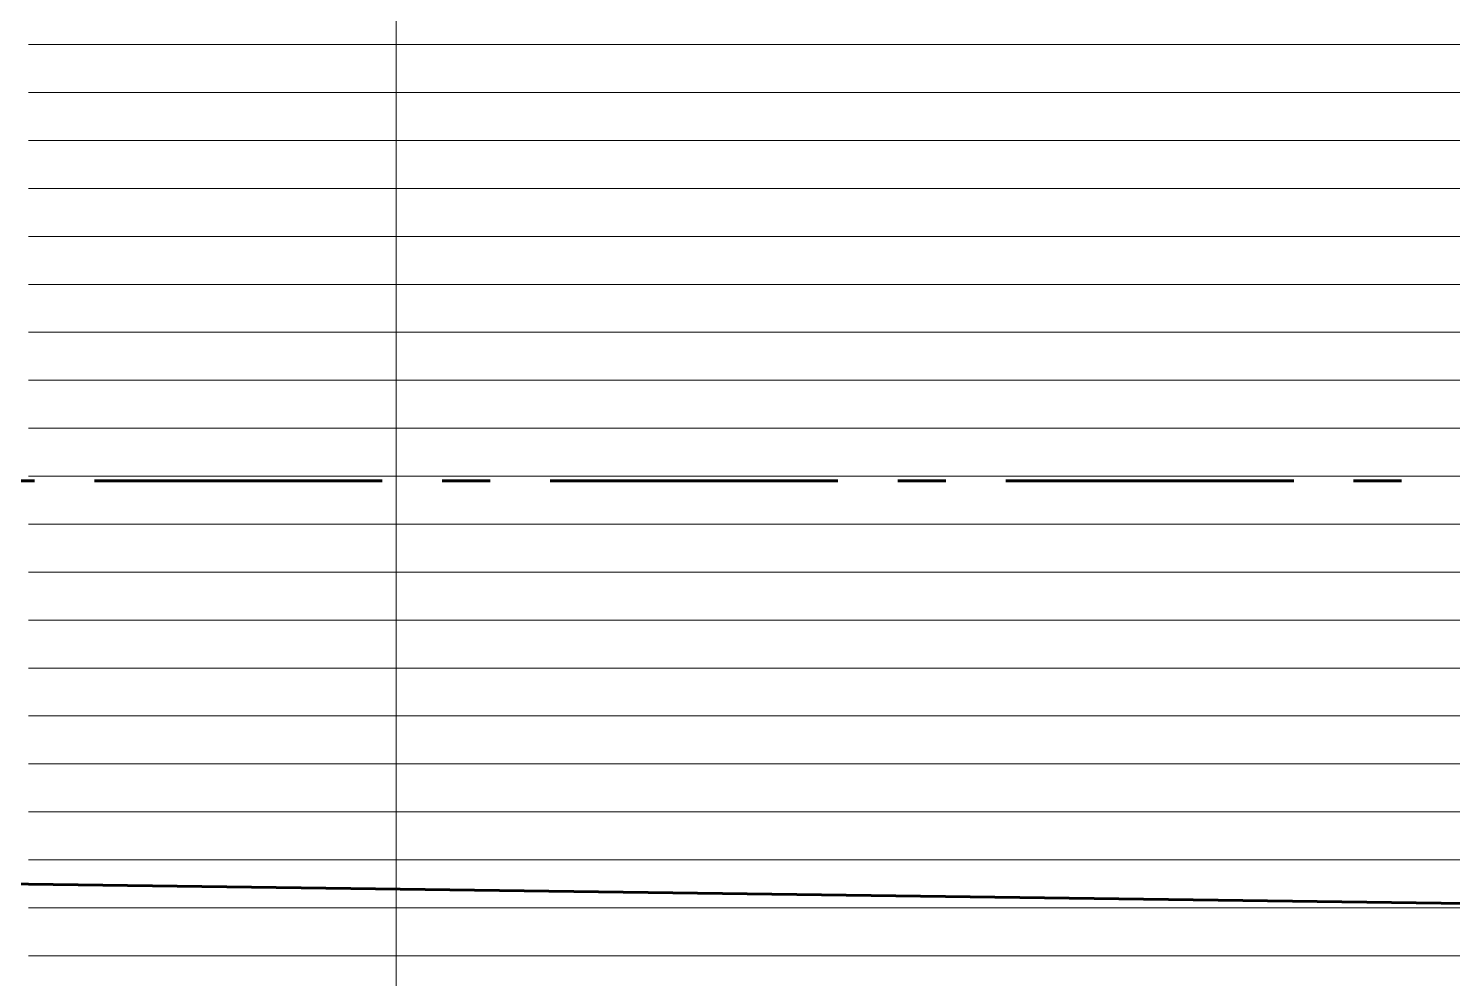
# Model space of a CAD drawing. Header units: metres. Extents: x 48 to 635, y -15 to 39.
# Drawn here: x 65.493 to 68.461, y 15.008 to 16.989 of the extents above; entities that cross this region are included whole.
import ezdxf

# ---------------------------------------------------------------- set-up
doc = ezdxf.new("R2010")
doc.units = ezdxf.units.M
doc.header["$MEASUREMENT"] = 0
doc.linetypes.add('Linea punta', pattern=[0.85, 0.6, -0.125, 0, -0.125])
doc.linetypes.add('Wipeout_Contour', pattern=[1, 0, -1])
for name, color, linetype in [('Marker - Section', 7, 'Continuous'), ('Shell - Roof', 7, 'Continuous'), ('Structural - Bearing', 7, 'Continuous')]:
    doc.layers.add(name, color=color, linetype=linetype)

# ---------------------------------------------------------------- blocks, each defined once
blk = doc.blocks.new('*X19')
at = {"layer": 'Shell - Roof', "color": 23, "linetype": 'Continuous', "lineweight": 13, "true_color": 0xbf8080}
for p, q in [((65.7388, 16.9551), (65.4926, 16.9551)), ((65.7388, 16.9551), (65.4926, 16.9551)), ((65.985, 16.9551), (65.7388, 16.9551)), ((65.985, 16.9551), (65.7388, 16.9551)), ((66.2312, 16.9551), (65.985, 16.9551)), ((66.2312, 16.9551), (65.985, 16.9551)), ((66.259, 16.9551), (66.2312, 16.9551)), ((66.259, 16.9551), (66.2312, 16.9551)), ((65.7388, 16.8551), (65.4926, 16.8551)), ((65.7388, 16.8551), (65.4926, 16.8551)), ((65.985, 16.8551), (65.7388, 16.8551)), ((65.985, 16.8551), (65.7388, 16.8551)), ((66.2312, 16.8551), (65.985, 16.8551)), ((66.2312, 16.8551), (65.985, 16.8551)), ((66.259, 16.8551), (66.2312, 16.8551)), ((66.259, 16.8551), (66.2312, 16.8551)), ((65.7388, 16.7551), (65.4926, 16.7551)), ((65.7388, 16.7551), (65.4926, 16.7551)), ((65.985, 16.7551), (65.7388, 16.7551)), ((65.985, 16.7551), (65.7388, 16.7551)), ((66.2312, 16.7551), (65.985, 16.7551)), ((66.2312, 16.7551), (65.985, 16.7551)), ((66.259, 16.7551), (66.2312, 16.7551)), ((66.259, 16.7551), (66.2312, 16.7551)), ((65.7388, 16.6551), (65.4926, 16.6551)), ((65.7388, 16.6551), (65.4926, 16.6551)), ((65.985, 16.6551), (65.7388, 16.6551)), ((65.985, 16.6551), (65.7388, 16.6551)), ((66.2312, 16.6551), (65.985, 16.6551)), ((66.2312, 16.6551), (65.985, 16.6551)), ((66.259, 16.6551), (66.2312, 16.6551)), ((66.259, 16.6551), (66.2312, 16.6551)), ((65.7388, 16.5551), (65.4926, 16.5551)), ((65.7388, 16.5551), (65.4926, 16.5551)), ((65.985, 16.5551), (65.7388, 16.5551)), ((65.985, 16.5551), (65.7388, 16.5551)), ((66.2312, 16.5551), (65.985, 16.5551)), ((66.2312, 16.5551), (65.985, 16.5551)), ((66.259, 16.5551), (66.2312, 16.5551)), ((66.259, 16.5551), (66.2312, 16.5551)), ((65.7388, 16.4551), (65.4926, 16.4551)), ((65.7388, 16.4551), (65.4926, 16.4551)), ((65.985, 16.4551), (65.7388, 16.4551)), ((65.985, 16.4551), (65.7388, 16.4551)), ((66.2312, 16.4551), (65.985, 16.4551)), ((66.2312, 16.4551), (65.985, 16.4551)), ((66.259, 16.4551), (66.2312, 16.4551)), ((66.259, 16.4551), (66.2312, 16.4551)), ((65.7388, 16.3551), (65.4926, 16.3551)), ((65.7388, 16.3551), (65.4926, 16.3551)), ((65.985, 16.3551), (65.7388, 16.3551)), ((65.985, 16.3551), (65.7388, 16.3551)), ((66.2312, 16.3551), (65.985, 16.3551)), ((66.2312, 16.3551), (65.985, 16.3551)), ((66.259, 16.3551), (66.2312, 16.3551)), ((66.259, 16.3551), (66.2312, 16.3551)), ((65.7388, 16.2551), (65.4926, 16.2551)), ((65.7388, 16.2551), (65.4926, 16.2551)), ((65.985, 16.2551), (65.7388, 16.2551)), ((65.985, 16.2551), (65.7388, 16.2551)), ((66.2312, 16.2551), (65.985, 16.2551)), ((66.2312, 16.2551), (65.985, 16.2551)), ((66.259, 16.2551), (66.2312, 16.2551)), ((66.259, 16.2551), (66.2312, 16.2551)), ((65.7388, 16.1551), (65.4926, 16.1551)), ((65.7388, 16.1551), (65.4926, 16.1551)), ((65.985, 16.1551), (65.7388, 16.1551)), ((65.985, 16.1551), (65.7388, 16.1551)), ((66.2312, 16.1551), (65.985, 16.1551)), ((66.2312, 16.1551), (65.985, 16.1551)), ((66.259, 16.1551), (66.2312, 16.1551)), ((66.259, 16.1551), (66.2312, 16.1551)), ((65.7388, 16.0551), (65.4926, 16.0551)), ((65.7388, 16.0551), (65.4926, 16.0551)), ((65.985, 16.0551), (65.7388, 16.0551)), ((65.985, 16.0551), (65.7388, 16.0551)), ((66.2312, 16.0551), (65.985, 16.0551)), ((66.2312, 16.0551), (65.985, 16.0551)), ((66.259, 16.0551), (66.2312, 16.0551)), ((66.259, 16.0551), (66.2312, 16.0551)), ((65.7388, 15.9551), (65.4926, 15.9551)), ((65.7388, 15.9551), (65.4926, 15.9551)), ((65.985, 15.9551), (65.7388, 15.9551)), ((65.985, 15.9551), (65.7388, 15.9551)), ((66.2312, 15.9551), (65.985, 15.9551)), ((66.2312, 15.9551), (65.985, 15.9551)), ((66.259, 15.9551), (66.2312, 15.9551)), ((66.259, 15.9551), (66.2312, 15.9551)), ((65.7388, 15.8551), (65.4926, 15.8551)), ((65.7388, 15.8551), (65.4926, 15.8551)), ((65.985, 15.8551), (65.7388, 15.8551)), ((65.985, 15.8551), (65.7388, 15.8551)), ((66.2312, 15.8551), (65.985, 15.8551)), ((66.2312, 15.8551), (65.985, 15.8551)), ((66.259, 15.8551), (66.2312, 15.8551)), ((66.259, 15.8551), (66.2312, 15.8551)), ((65.7388, 15.7551), (65.4926, 15.7551)), ((65.7388, 15.7551), (65.4926, 15.7551)), ((65.985, 15.7551), (65.7388, 15.7551)), ((65.985, 15.7551), (65.7388, 15.7551)), ((66.2312, 15.7551), (65.985, 15.7551)), ((66.2312, 15.7551), (65.985, 15.7551)), ((66.259, 15.7551), (66.2312, 15.7551)), ((66.259, 15.7551), (66.2312, 15.7551)), ((65.7388, 15.6551), (65.4926, 15.6551)), ((65.7388, 15.6551), (65.4926, 15.6551)), ((65.985, 15.6551), (65.7388, 15.6551)), ((65.985, 15.6551), (65.7388, 15.6551)), ((66.2312, 15.6551), (65.985, 15.6551)), ((66.2312, 15.6551), (65.985, 15.6551)), ((66.259, 15.6551), (66.2312, 15.6551)), ((66.259, 15.6551), (66.2312, 15.6551)), ((65.7388, 15.5551), (65.4926, 15.5551)), ((65.7388, 15.5551), (65.4926, 15.5551)), ((65.985, 15.5551), (65.7388, 15.5551)), ((65.985, 15.5551), (65.7388, 15.5551)), ((66.2312, 15.5551), (65.985, 15.5551)), ((66.2312, 15.5551), (65.985, 15.5551)), ((66.259, 15.5551), (66.2312, 15.5551)), ((66.259, 15.5551), (66.2312, 15.5551)), ((65.7388, 15.4551), (65.4926, 15.4551)), ((65.7388, 15.4551), (65.4926, 15.4551)), ((65.985, 15.4551), (65.7388, 15.4551)), ((65.985, 15.4551), (65.7388, 15.4551)), ((66.2312, 15.4551), (65.985, 15.4551)), ((66.2312, 15.4551), (65.985, 15.4551)), ((66.259, 15.4551), (66.2312, 15.4551)), ((66.259, 15.4551), (66.2312, 15.4551)), ((65.7388, 15.3551), (65.4926, 15.3551)), ((65.7388, 15.3551), (65.4926, 15.3551)), ((65.985, 15.3551), (65.7388, 15.3551)), ((65.985, 15.3551), (65.7388, 15.3551)), ((66.2312, 15.3551), (65.985, 15.3551)), ((66.2312, 15.3551), (65.985, 15.3551)), ((66.259, 15.3551), (66.2312, 15.3551)), ((66.259, 15.3551), (66.2312, 15.3551)), ((65.7388, 15.2551), (65.4926, 15.2551)), ((65.7388, 15.2551), (65.4926, 15.2551)), ((65.985, 15.2551), (65.7388, 15.2551)), ((65.985, 15.2551), (65.7388, 15.2551)), ((66.2312, 15.2551), (65.985, 15.2551)), ((66.2312, 15.2551), (65.985, 15.2551)), ((66.259, 15.2551), (66.2312, 15.2551)), ((66.259, 15.2551), (66.2312, 15.2551)), ((65.7388, 15.1551), (65.4926, 15.1551)), ((65.7388, 15.1551), (65.4926, 15.1551)), ((65.985, 15.1551), (65.7388, 15.1551)), ((65.985, 15.1551), (65.7388, 15.1551)), ((66.2312, 15.1551), (65.985, 15.1551)), ((66.2312, 15.1551), (65.985, 15.1551)), ((66.259, 15.1551), (66.2312, 15.1551)), ((66.259, 15.1551), (66.2312, 15.1551)), ((65.7388, 15.0551), (65.4926, 15.0551)), ((65.7388, 15.0551), (65.4926, 15.0551)), ((65.985, 15.0551), (65.7388, 15.0551)), ((65.985, 15.0551), (65.7388, 15.0551)), ((66.2312, 15.0551), (65.985, 15.0551)), ((66.2312, 15.0551), (65.985, 15.0551)), ((66.259, 15.0551), (66.2312, 15.0551)), ((66.259, 15.0551), (66.2312, 15.0551))]:
    blk.add_line(p, q, dxfattribs=at)
blk = doc.blocks.new('*X20')
at = {"layer": 'Shell - Roof', "color": 23, "linetype": 'Continuous', "lineweight": 13, "true_color": 0xbf8080}
for p, q in [((66.259, 16.9551), (66.4774, 16.9551)), ((66.259, 16.9551), (66.4774, 16.9551)), ((66.4774, 16.9551), (66.7236, 16.9551)), ((66.4774, 16.9551), (66.7236, 16.9551)), ((66.7236, 16.9551), (66.9698, 16.9551)), ((66.7236, 16.9551), (66.9698, 16.9551)), ((66.9698, 16.9551), (67.216, 16.9551)), ((66.9698, 16.9551), (67.216, 16.9551)), ((67.216, 16.9551), (67.4622, 16.9551)), ((67.216, 16.9551), (67.4622, 16.9551)), ((67.4622, 16.9551), (67.7084, 16.9551)), ((67.4622, 16.9551), (67.7084, 16.9551)), ((67.7084, 16.9551), (67.9546, 16.9551)), ((67.7084, 16.9551), (67.9546, 16.9551)), ((67.9546, 16.9551), (68.2008, 16.9551)), ((67.9546, 16.9551), (68.2008, 16.9551)), ((68.2008, 16.9551), (68.447, 16.9551)), ((68.2008, 16.9551), (68.447, 16.9551)), ((68.447, 16.9551), (68.6932, 16.9551)), ((68.447, 16.9551), (68.6932, 16.9551)), ((66.259, 16.8551), (66.4774, 16.8551)), ((66.259, 16.8551), (66.4774, 16.8551)), ((66.4774, 16.8551), (66.7236, 16.8551)), ((66.4774, 16.8551), (66.7236, 16.8551)), ((66.7236, 16.8551), (66.9698, 16.8551)), ((66.7236, 16.8551), (66.9698, 16.8551)), ((66.9698, 16.8551), (67.216, 16.8551)), ((66.9698, 16.8551), (67.216, 16.8551)), ((67.216, 16.8551), (67.4622, 16.8551)), ((67.216, 16.8551), (67.4622, 16.8551)), ((67.4622, 16.8551), (67.7084, 16.8551)), ((67.4622, 16.8551), (67.7084, 16.8551)), ((67.7084, 16.8551), (67.9546, 16.8551)), ((67.7084, 16.8551), (67.9546, 16.8551)), ((67.9546, 16.8551), (68.2008, 16.8551)), ((67.9546, 16.8551), (68.2008, 16.8551)), ((68.2008, 16.8551), (68.447, 16.8551)), ((68.2008, 16.8551), (68.447, 16.8551)), ((68.447, 16.8551), (68.6932, 16.8551)), ((68.447, 16.8551), (68.6932, 16.8551)), ((66.259, 16.7551), (66.4774, 16.7551)), ((66.259, 16.7551), (66.4774, 16.7551)), ((66.4774, 16.7551), (66.7236, 16.7551)), ((66.4774, 16.7551), (66.7236, 16.7551)), ((66.7236, 16.7551), (66.9698, 16.7551)), ((66.7236, 16.7551), (66.9698, 16.7551)), ((66.9698, 16.7551), (67.216, 16.7551)), ((66.9698, 16.7551), (67.216, 16.7551)), ((67.216, 16.7551), (67.4622, 16.7551)), ((67.216, 16.7551), (67.4622, 16.7551)), ((67.4622, 16.7551), (67.7084, 16.7551)), ((67.4622, 16.7551), (67.7084, 16.7551)), ((67.7084, 16.7551), (67.9546, 16.7551)), ((67.7084, 16.7551), (67.9546, 16.7551)), ((67.9546, 16.7551), (68.2008, 16.7551)), ((67.9546, 16.7551), (68.2008, 16.7551)), ((68.2008, 16.7551), (68.447, 16.7551)), ((68.2008, 16.7551), (68.447, 16.7551)), ((68.447, 16.7551), (68.6932, 16.7551)), ((68.447, 16.7551), (68.6932, 16.7551)), ((66.259, 16.6551), (66.4774, 16.6551)), ((66.259, 16.6551), (66.4774, 16.6551)), ((66.4774, 16.6551), (66.7236, 16.6551)), ((66.4774, 16.6551), (66.7236, 16.6551)), ((66.7236, 16.6551), (66.9698, 16.6551)), ((66.7236, 16.6551), (66.9698, 16.6551)), ((66.9698, 16.6551), (67.216, 16.6551)), ((66.9698, 16.6551), (67.216, 16.6551)), ((67.216, 16.6551), (67.4622, 16.6551)), ((67.216, 16.6551), (67.4622, 16.6551)), ((67.4622, 16.6551), (67.7084, 16.6551)), ((67.4622, 16.6551), (67.7084, 16.6551)), ((67.7084, 16.6551), (67.9546, 16.6551)), ((67.7084, 16.6551), (67.9546, 16.6551)), ((67.9546, 16.6551), (68.2008, 16.6551)), ((67.9546, 16.6551), (68.2008, 16.6551)), ((68.2008, 16.6551), (68.447, 16.6551)), ((68.2008, 16.6551), (68.447, 16.6551)), ((68.447, 16.6551), (68.6932, 16.6551)), ((68.447, 16.6551), (68.6932, 16.6551)), ((66.259, 16.5551), (66.4774, 16.5551)), ((66.259, 16.5551), (66.4774, 16.5551)), ((66.4774, 16.5551), (66.7236, 16.5551)), ((66.4774, 16.5551), (66.7236, 16.5551)), ((66.7236, 16.5551), (66.9698, 16.5551)), ((66.7236, 16.5551), (66.9698, 16.5551)), ((66.9698, 16.5551), (67.216, 16.5551)), ((66.9698, 16.5551), (67.216, 16.5551)), ((67.216, 16.5551), (67.4622, 16.5551)), ((67.216, 16.5551), (67.4622, 16.5551)), ((67.4622, 16.5551), (67.7084, 16.5551)), ((67.4622, 16.5551), (67.7084, 16.5551)), ((67.7084, 16.5551), (67.9546, 16.5551)), ((67.7084, 16.5551), (67.9546, 16.5551)), ((67.9546, 16.5551), (68.2008, 16.5551)), ((67.9546, 16.5551), (68.2008, 16.5551)), ((68.2008, 16.5551), (68.447, 16.5551)), ((68.2008, 16.5551), (68.447, 16.5551)), ((68.447, 16.5551), (68.6932, 16.5551)), ((68.447, 16.5551), (68.6932, 16.5551)), ((66.259, 16.4551), (66.4774, 16.4551)), ((66.259, 16.4551), (66.4774, 16.4551)), ((66.4774, 16.4551), (66.7236, 16.4551)), ((66.4774, 16.4551), (66.7236, 16.4551)), ((66.7236, 16.4551), (66.9698, 16.4551)), ((66.7236, 16.4551), (66.9698, 16.4551)), ((66.9698, 16.4551), (67.216, 16.4551)), ((66.9698, 16.4551), (67.216, 16.4551)), ((67.216, 16.4551), (67.4622, 16.4551)), ((67.216, 16.4551), (67.4622, 16.4551)), ((67.4622, 16.4551), (67.7084, 16.4551)), ((67.4622, 16.4551), (67.7084, 16.4551)), ((67.7084, 16.4551), (67.9546, 16.4551)), ((67.7084, 16.4551), (67.9546, 16.4551)), ((67.9546, 16.4551), (68.2008, 16.4551)), ((67.9546, 16.4551), (68.2008, 16.4551)), ((68.2008, 16.4551), (68.447, 16.4551)), ((68.2008, 16.4551), (68.447, 16.4551)), ((68.447, 16.4551), (68.6932, 16.4551)), ((68.447, 16.4551), (68.6932, 16.4551)), ((66.259, 16.3551), (66.4774, 16.3551)), ((66.259, 16.3551), (66.4774, 16.3551)), ((66.4774, 16.3551), (66.7236, 16.3551)), ((66.4774, 16.3551), (66.7236, 16.3551)), ((66.7236, 16.3551), (66.9698, 16.3551)), ((66.7236, 16.3551), (66.9698, 16.3551)), ((66.9698, 16.3551), (67.216, 16.3551)), ((66.9698, 16.3551), (67.216, 16.3551)), ((67.216, 16.3551), (67.4622, 16.3551)), ((67.216, 16.3551), (67.4622, 16.3551)), ((67.4622, 16.3551), (67.7084, 16.3551)), ((67.4622, 16.3551), (67.7084, 16.3551)), ((67.7084, 16.3551), (67.9546, 16.3551)), ((67.7084, 16.3551), (67.9546, 16.3551)), ((67.9546, 16.3551), (68.2008, 16.3551)), ((67.9546, 16.3551), (68.2008, 16.3551)), ((68.2008, 16.3551), (68.447, 16.3551)), ((68.2008, 16.3551), (68.447, 16.3551)), ((68.447, 16.3551), (68.6932, 16.3551)), ((68.447, 16.3551), (68.6932, 16.3551)), ((66.259, 16.2551), (66.4774, 16.2551)), ((66.259, 16.2551), (66.4774, 16.2551)), ((66.4774, 16.2551), (66.7236, 16.2551)), ((66.4774, 16.2551), (66.7236, 16.2551)), ((66.7236, 16.2551), (66.9698, 16.2551)), ((66.7236, 16.2551), (66.9698, 16.2551)), ((66.9698, 16.2551), (67.216, 16.2551)), ((66.9698, 16.2551), (67.216, 16.2551)), ((67.216, 16.2551), (67.4622, 16.2551)), ((67.216, 16.2551), (67.4622, 16.2551)), ((67.4622, 16.2551), (67.7084, 16.2551)), ((67.4622, 16.2551), (67.7084, 16.2551)), ((67.7084, 16.2551), (67.9546, 16.2551)), ((67.7084, 16.2551), (67.9546, 16.2551)), ((67.9546, 16.2551), (68.2008, 16.2551)), ((67.9546, 16.2551), (68.2008, 16.2551)), ((68.2008, 16.2551), (68.447, 16.2551)), ((68.2008, 16.2551), (68.447, 16.2551)), ((68.447, 16.2551), (68.6932, 16.2551)), ((68.447, 16.2551), (68.6932, 16.2551)), ((66.259, 16.1551), (66.4774, 16.1551)), ((66.259, 16.1551), (66.4774, 16.1551)), ((66.4774, 16.1551), (66.7236, 16.1551)), ((66.4774, 16.1551), (66.7236, 16.1551)), ((66.7236, 16.1551), (66.9698, 16.1551)), ((66.7236, 16.1551), (66.9698, 16.1551)), ((66.9698, 16.1551), (67.216, 16.1551)), ((66.9698, 16.1551), (67.216, 16.1551)), ((67.216, 16.1551), (67.4622, 16.1551)), ((67.216, 16.1551), (67.4622, 16.1551)), ((67.4622, 16.1551), (67.7084, 16.1551)), ((67.4622, 16.1551), (67.7084, 16.1551)), ((67.7084, 16.1551), (67.9546, 16.1551)), ((67.7084, 16.1551), (67.9546, 16.1551)), ((67.9546, 16.1551), (68.2008, 16.1551)), ((67.9546, 16.1551), (68.2008, 16.1551)), ((68.2008, 16.1551), (68.447, 16.1551)), ((68.2008, 16.1551), (68.447, 16.1551)), ((68.447, 16.1551), (68.6932, 16.1551)), ((68.447, 16.1551), (68.6932, 16.1551)), ((66.259, 16.0551), (66.4774, 16.0551)), ((66.259, 16.0551), (66.4774, 16.0551)), ((66.4774, 16.0551), (66.7236, 16.0551)), ((66.4774, 16.0551), (66.7236, 16.0551)), ((66.7236, 16.0551), (66.9698, 16.0551)), ((66.7236, 16.0551), (66.9698, 16.0551)), ((66.9698, 16.0551), (67.216, 16.0551)), ((66.9698, 16.0551), (67.216, 16.0551)), ((67.216, 16.0551), (67.4622, 16.0551)), ((67.216, 16.0551), (67.4622, 16.0551)), ((67.4622, 16.0551), (67.7084, 16.0551)), ((67.4622, 16.0551), (67.7084, 16.0551)), ((67.7084, 16.0551), (67.9546, 16.0551)), ((67.7084, 16.0551), (67.9546, 16.0551)), ((67.9546, 16.0551), (68.2008, 16.0551)), ((67.9546, 16.0551), (68.2008, 16.0551)), ((68.2008, 16.0551), (68.447, 16.0551)), ((68.2008, 16.0551), (68.447, 16.0551)), ((68.447, 16.0551), (68.6932, 16.0551)), ((68.447, 16.0551), (68.6932, 16.0551)), ((66.259, 15.9551), (66.4774, 15.9551)), ((66.259, 15.9551), (66.4774, 15.9551)), ((66.4774, 15.9551), (66.7236, 15.9551)), ((66.4774, 15.9551), (66.7236, 15.9551)), ((66.7236, 15.9551), (66.9698, 15.9551)), ((66.7236, 15.9551), (66.9698, 15.9551)), ((66.9698, 15.9551), (67.216, 15.9551)), ((66.9698, 15.9551), (67.216, 15.9551)), ((67.216, 15.9551), (67.4622, 15.9551)), ((67.216, 15.9551), (67.4622, 15.9551)), ((67.4622, 15.9551), (67.7084, 15.9551)), ((67.4622, 15.9551), (67.7084, 15.9551)), ((67.7084, 15.9551), (67.9546, 15.9551)), ((67.7084, 15.9551), (67.9546, 15.9551)), ((67.9546, 15.9551), (68.2008, 15.9551)), ((67.9546, 15.9551), (68.2008, 15.9551)), ((68.2008, 15.9551), (68.447, 15.9551)), ((68.2008, 15.9551), (68.447, 15.9551)), ((68.447, 15.9551), (68.6932, 15.9551)), ((68.447, 15.9551), (68.6932, 15.9551)), ((66.259, 15.8551), (66.4774, 15.8551)), ((66.259, 15.8551), (66.4774, 15.8551)), ((66.4774, 15.8551), (66.7236, 15.8551)), ((66.4774, 15.8551), (66.7236, 15.8551)), ((66.7236, 15.8551), (66.9698, 15.8551)), ((66.7236, 15.8551), (66.9698, 15.8551)), ((66.9698, 15.8551), (67.216, 15.8551)), ((66.9698, 15.8551), (67.216, 15.8551)), ((67.216, 15.8551), (67.4622, 15.8551)), ((67.216, 15.8551), (67.4622, 15.8551)), ((67.4622, 15.8551), (67.7084, 15.8551)), ((67.4622, 15.8551), (67.7084, 15.8551)), ((67.7084, 15.8551), (67.9546, 15.8551)), ((67.7084, 15.8551), (67.9546, 15.8551)), ((67.9546, 15.8551), (68.2008, 15.8551)), ((67.9546, 15.8551), (68.2008, 15.8551)), ((68.2008, 15.8551), (68.447, 15.8551)), ((68.2008, 15.8551), (68.447, 15.8551)), ((68.447, 15.8551), (68.6932, 15.8551)), ((68.447, 15.8551), (68.6932, 15.8551)), ((66.259, 15.7551), (66.4774, 15.7551)), ((66.259, 15.7551), (66.4774, 15.7551)), ((66.4774, 15.7551), (66.7236, 15.7551)), ((66.4774, 15.7551), (66.7236, 15.7551)), ((66.7236, 15.7551), (66.9698, 15.7551)), ((66.7236, 15.7551), (66.9698, 15.7551)), ((66.9698, 15.7551), (67.216, 15.7551)), ((66.9698, 15.7551), (67.216, 15.7551)), ((67.216, 15.7551), (67.4622, 15.7551)), ((67.216, 15.7551), (67.4622, 15.7551)), ((67.4622, 15.7551), (67.7084, 15.7551)), ((67.4622, 15.7551), (67.7084, 15.7551)), ((67.7084, 15.7551), (67.9546, 15.7551)), ((67.7084, 15.7551), (67.9546, 15.7551)), ((67.9546, 15.7551), (68.2008, 15.7551)), ((67.9546, 15.7551), (68.2008, 15.7551)), ((68.2008, 15.7551), (68.447, 15.7551)), ((68.2008, 15.7551), (68.447, 15.7551)), ((68.447, 15.7551), (68.6932, 15.7551)), ((68.447, 15.7551), (68.6932, 15.7551)), ((66.259, 15.6551), (66.4774, 15.6551)), ((66.259, 15.6551), (66.4774, 15.6551)), ((66.4774, 15.6551), (66.7236, 15.6551)), ((66.4774, 15.6551), (66.7236, 15.6551)), ((66.7236, 15.6551), (66.9698, 15.6551)), ((66.7236, 15.6551), (66.9698, 15.6551)), ((66.9698, 15.6551), (67.216, 15.6551)), ((66.9698, 15.6551), (67.216, 15.6551)), ((67.216, 15.6551), (67.4622, 15.6551)), ((67.216, 15.6551), (67.4622, 15.6551)), ((67.4622, 15.6551), (67.7084, 15.6551)), ((67.4622, 15.6551), (67.7084, 15.6551)), ((67.7084, 15.6551), (67.9546, 15.6551)), ((67.7084, 15.6551), (67.9546, 15.6551)), ((67.9546, 15.6551), (68.2008, 15.6551)), ((67.9546, 15.6551), (68.2008, 15.6551)), ((68.2008, 15.6551), (68.447, 15.6551)), ((68.2008, 15.6551), (68.447, 15.6551)), ((68.447, 15.6551), (68.6932, 15.6551)), ((68.447, 15.6551), (68.6932, 15.6551)), ((66.259, 15.5551), (66.4774, 15.5551)), ((66.259, 15.5551), (66.4774, 15.5551)), ((66.4774, 15.5551), (66.7236, 15.5551)), ((66.4774, 15.5551), (66.7236, 15.5551)), ((66.7236, 15.5551), (66.9698, 15.5551)), ((66.7236, 15.5551), (66.9698, 15.5551)), ((66.9698, 15.5551), (67.216, 15.5551)), ((66.9698, 15.5551), (67.216, 15.5551)), ((67.216, 15.5551), (67.4622, 15.5551)), ((67.216, 15.5551), (67.4622, 15.5551)), ((67.4622, 15.5551), (67.7084, 15.5551)), ((67.4622, 15.5551), (67.7084, 15.5551)), ((67.7084, 15.5551), (67.9546, 15.5551)), ((67.7084, 15.5551), (67.9546, 15.5551)), ((67.9546, 15.5551), (68.2008, 15.5551)), ((67.9546, 15.5551), (68.2008, 15.5551)), ((68.2008, 15.5551), (68.447, 15.5551)), ((68.2008, 15.5551), (68.447, 15.5551)), ((68.447, 15.5551), (68.6932, 15.5551)), ((68.447, 15.5551), (68.6932, 15.5551)), ((66.259, 15.4551), (66.4774, 15.4551)), ((66.259, 15.4551), (66.4774, 15.4551)), ((66.4774, 15.4551), (66.7236, 15.4551)), ((66.4774, 15.4551), (66.7236, 15.4551)), ((66.7236, 15.4551), (66.9698, 15.4551)), ((66.7236, 15.4551), (66.9698, 15.4551)), ((66.9698, 15.4551), (67.216, 15.4551)), ((66.9698, 15.4551), (67.216, 15.4551)), ((67.216, 15.4551), (67.4622, 15.4551)), ((67.216, 15.4551), (67.4622, 15.4551)), ((67.4622, 15.4551), (67.7084, 15.4551)), ((67.4622, 15.4551), (67.7084, 15.4551)), ((67.7084, 15.4551), (67.9546, 15.4551)), ((67.7084, 15.4551), (67.9546, 15.4551)), ((67.9546, 15.4551), (68.2008, 15.4551)), ((67.9546, 15.4551), (68.2008, 15.4551)), ((68.2008, 15.4551), (68.447, 15.4551)), ((68.2008, 15.4551), (68.447, 15.4551)), ((68.447, 15.4551), (68.6932, 15.4551)), ((68.447, 15.4551), (68.6932, 15.4551)), ((66.259, 15.3551), (66.4774, 15.3551)), ((66.259, 15.3551), (66.4774, 15.3551)), ((66.4774, 15.3551), (66.7236, 15.3551)), ((66.4774, 15.3551), (66.7236, 15.3551)), ((66.7236, 15.3551), (66.9698, 15.3551)), ((66.7236, 15.3551), (66.9698, 15.3551)), ((66.9698, 15.3551), (67.216, 15.3551)), ((66.9698, 15.3551), (67.216, 15.3551)), ((67.216, 15.3551), (67.4622, 15.3551)), ((67.216, 15.3551), (67.4622, 15.3551)), ((67.4622, 15.3551), (67.7084, 15.3551)), ((67.4622, 15.3551), (67.7084, 15.3551)), ((67.7084, 15.3551), (67.9546, 15.3551)), ((67.7084, 15.3551), (67.9546, 15.3551)), ((67.9546, 15.3551), (68.2008, 15.3551)), ((67.9546, 15.3551), (68.2008, 15.3551)), ((68.2008, 15.3551), (68.447, 15.3551)), ((68.2008, 15.3551), (68.447, 15.3551)), ((68.447, 15.3551), (68.6932, 15.3551)), ((68.447, 15.3551), (68.6932, 15.3551)), ((66.259, 15.2551), (66.4774, 15.2551)), ((66.259, 15.2551), (66.4774, 15.2551)), ((66.4774, 15.2551), (66.7236, 15.2551)), ((66.4774, 15.2551), (66.7236, 15.2551)), ((66.7236, 15.2551), (66.9698, 15.2551)), ((66.7236, 15.2551), (66.9698, 15.2551)), ((66.9698, 15.2551), (67.216, 15.2551)), ((66.9698, 15.2551), (67.216, 15.2551)), ((67.216, 15.2551), (67.4622, 15.2551)), ((67.216, 15.2551), (67.4622, 15.2551)), ((67.4622, 15.2551), (67.7084, 15.2551)), ((67.4622, 15.2551), (67.7084, 15.2551)), ((67.7084, 15.2551), (67.9546, 15.2551)), ((67.7084, 15.2551), (67.9546, 15.2551)), ((67.9546, 15.2551), (68.2008, 15.2551)), ((67.9546, 15.2551), (68.2008, 15.2551)), ((68.2008, 15.2551), (68.447, 15.2551)), ((68.2008, 15.2551), (68.447, 15.2551)), ((68.447, 15.2551), (68.6932, 15.2551)), ((68.447, 15.2551), (68.6932, 15.2551)), ((66.259, 15.1551), (66.4774, 15.1551)), ((66.259, 15.1551), (66.4774, 15.1551)), ((66.4774, 15.1551), (66.7236, 15.1551)), ((66.4774, 15.1551), (66.7236, 15.1551)), ((66.7236, 15.1551), (66.9698, 15.1551)), ((66.7236, 15.1551), (66.9698, 15.1551)), ((66.9698, 15.1551), (67.216, 15.1551)), ((66.9698, 15.1551), (67.216, 15.1551)), ((67.216, 15.1551), (67.4622, 15.1551)), ((67.216, 15.1551), (67.4622, 15.1551)), ((67.4622, 15.1551), (67.7084, 15.1551)), ((67.4622, 15.1551), (67.7084, 15.1551)), ((67.7084, 15.1551), (67.9546, 15.1551)), ((67.7084, 15.1551), (67.9546, 15.1551)), ((67.9546, 15.1551), (68.2008, 15.1551)), ((67.9546, 15.1551), (68.2008, 15.1551)), ((68.2008, 15.1551), (68.447, 15.1551)), ((68.2008, 15.1551), (68.447, 15.1551)), ((68.447, 15.1551), (68.6932, 15.1551)), ((68.447, 15.1551), (68.6932, 15.1551)), ((66.259, 15.0551), (66.4774, 15.0551)), ((66.259, 15.0551), (66.4774, 15.0551)), ((66.4774, 15.0551), (66.7236, 15.0551)), ((66.4774, 15.0551), (66.7236, 15.0551)), ((66.7236, 15.0551), (66.9698, 15.0551)), ((66.7236, 15.0551), (66.9698, 15.0551)), ((66.9698, 15.0551), (67.216, 15.0551)), ((66.9698, 15.0551), (67.216, 15.0551)), ((67.216, 15.0551), (67.4622, 15.0551)), ((67.216, 15.0551), (67.4622, 15.0551)), ((67.4622, 15.0551), (67.7084, 15.0551)), ((67.4622, 15.0551), (67.7084, 15.0551)), ((67.7084, 15.0551), (67.9546, 15.0551)), ((67.7084, 15.0551), (67.9546, 15.0551)), ((67.9546, 15.0551), (68.2008, 15.0551)), ((67.9546, 15.0551), (68.2008, 15.0551)), ((68.2008, 15.0551), (68.447, 15.0551)), ((68.2008, 15.0551), (68.447, 15.0551)), ((68.447, 15.0551), (68.6932, 15.0551)), ((68.447, 15.0551), (68.6932, 15.0551))]:
    blk.add_line(p, q, dxfattribs=at)

msp = doc.modelspace()

# ---------------------------------------------------------------- linework, layer by layer
at = {"layer": 'Marker - Section', "color": 7, "linetype": 'Linea punta', "lineweight": 60}
msp.add_line((57.0802, 16.0453), (75.199, 16.0453), dxfattribs=at)

# ---------------------------------------------------------------- wipeouts: each hides what was drawn before it
at = {"color": 254, "linetype": 'Wipeout_Contour', "lineweight": 0, "ltscale": 285.437834}
msp.add_wipeout([(65.181, 14.7584), (74.3724, 14.6351), (74.3784, 15.0851), (65.1822, 15.2085)], dxfattribs=at).dxf.layer = 'Structural - Bearing'

# ---------------------------------------------------------------- next in the draw order: linework, layer by layer
at = {"layer": 'Shell - Roof', "color": 23, "linetype": 'Continuous', "lineweight": 13, "true_color": 0xbf8080, "flags": 128}
msp.add_lwpolyline([(66.259, 5.7252), (66.259, 18.5224)], dxfattribs=at)
at = {"layer": 'Structural - Bearing', "color": 7, "linetype": 'Continuous', "lineweight": 60, "flags": 128}
msp.add_lwpolyline([(74.3784, 15.0851), (65.1822, 15.2085)], dxfattribs=at)

# ---------------------------------------------------------------- next in the draw order: block references
at = {"layer": 'Shell - Roof', "color": 23, "linetype": 'Continuous', "lineweight": 13, "true_color": 0xbf8080}
for name in ['*X19', '*X20']:
    msp.add_blockref(name, (0, 0), dxfattribs=at)

doc.saveas('drawing.dxf')
